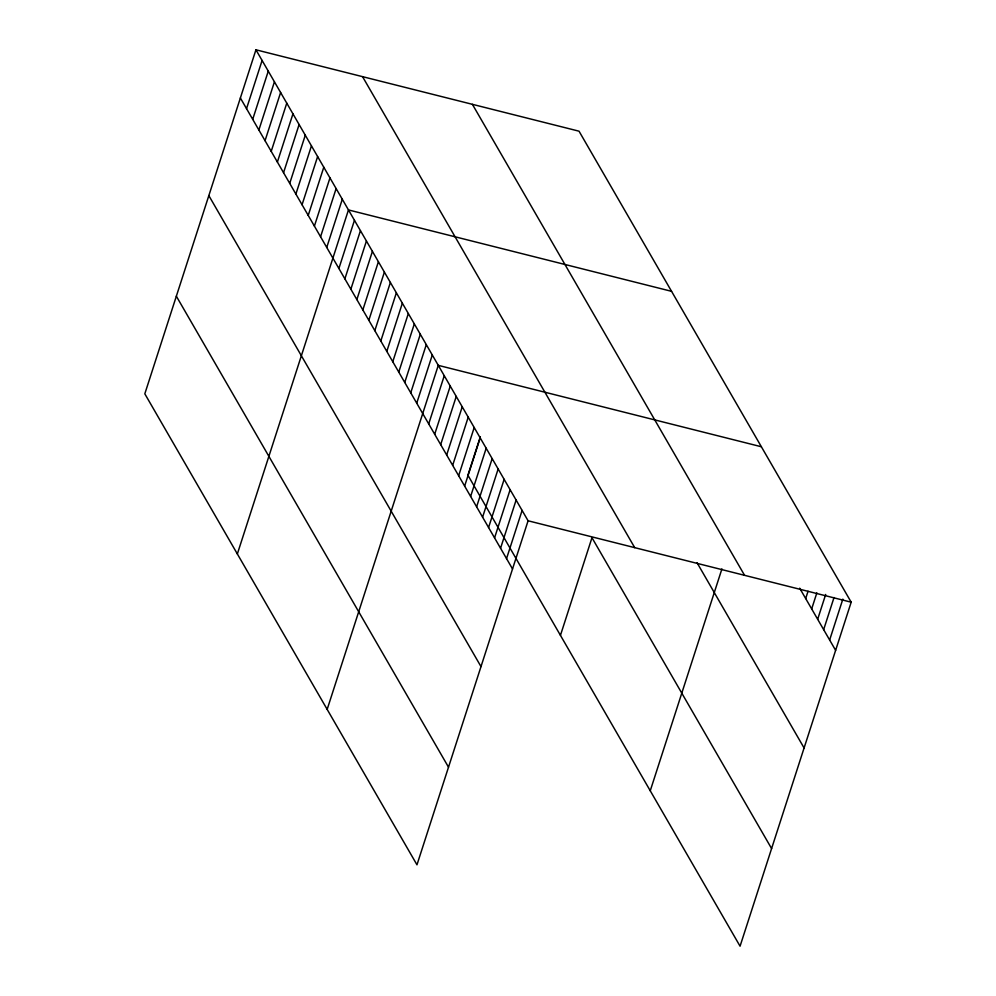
<?xml version="1.0" encoding="UTF-8"?>
<svg xmlns="http://www.w3.org/2000/svg" width="996" height="996" viewBox="0 0 996 996"><rect width="100%" height="100%" fill="white"/><g stroke="black" fill="none" stroke-linecap="round" stroke-linejoin="round"><path stroke-width="1.49" d="M255.935 49.8L144.818 393.818L416.975 864.814L528.092 520.784L255.935 49.8L579.025 131.186L851.182 602.182L740.065 946.2L467.908 475.217L480.333 436.758M246.535 108.651L262.097 60.47M252.71 119.333L268.273 71.152M258.873 130.003L274.435 81.821M265.048 140.685L280.611 92.504M271.211 151.355L286.773 103.173M277.386 162.037L292.949 113.855M283.549 172.706L299.111 124.525M289.724 183.389L305.286 135.207M295.887 194.058L311.449 145.877M302.062 204.74L317.624 156.559M308.225 215.41L323.787 167.228M314.4 226.092L329.962 177.911M320.563 236.762L336.125 188.58M326.738 247.444L342.3 199.262M237.347 553.963L348.463 209.932L671.565 291.33M338.889 268.472L354.452 220.303M344.877 278.843L360.44 230.661M350.866 289.201L366.428 241.02M356.854 299.559L372.417 251.378M362.843 309.93L378.405 261.749M368.831 320.289L384.394 272.107M374.82 330.647L390.382 282.466M380.808 341.005L396.371 292.824M386.797 351.376L402.359 303.195M392.773 361.735L408.335 313.553M398.761 372.093L414.324 323.912M404.75 382.452L420.312 334.27M410.738 392.822L426.3 344.641M416.726 403.181L432.289 354.999M327.161 709.389L438.277 365.358L761.367 446.756M428.703 423.898L444.266 375.729M434.692 434.268L450.254 386.087M440.68 444.627L456.243 396.445M446.669 454.985L462.231 406.804M452.657 465.356L468.22 417.175M458.646 475.715L474.208 427.533M464.634 486.073L480.197 437.891M470.622 496.431L486.185 448.25M476.611 506.802L492.161 458.621M482.587 517.161L498.149 468.979M488.575 527.519L504.138 479.337M494.564 537.877L510.126 489.696M500.552 548.248L516.115 500.067M506.541 558.607L522.103 510.425M560.449 635.348L591.973 537.716L771.601 848.567M650.251 790.774L721.926 568.89M805.689 598.546L808.042 591.25M811.678 608.917L816.857 592.857M817.666 619.275L825.684 594.45M823.655 629.634L834.026 597.513M829.643 639.992L842.84 599.119M528.092 520.784L851.182 602.182M799.701 588.188L835.632 650.363M472.403 104.331L744.56 575.315M697.063 562.765L804.096 747.984M362.544 76.655L634.713 547.651M240.372 97.982L512.529 568.965M208.836 195.614L480.993 666.598M176.342 296.198L448.511 767.181"/></g></svg>
